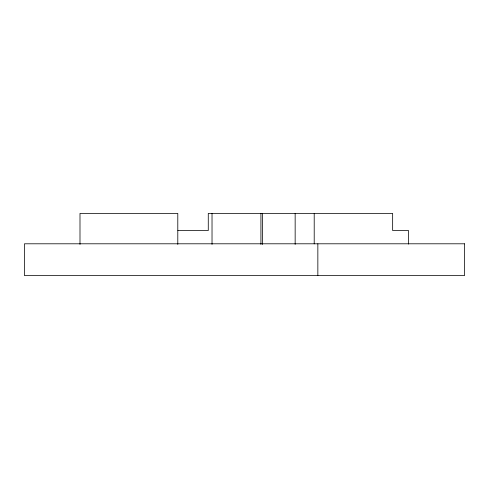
<?xml version="1.0" encoding="UTF-8"?>
<svg xmlns="http://www.w3.org/2000/svg" width="489" height="489" viewBox="0 0 489 489"><rect width="100%" height="100%" fill="white"/><g stroke="black" fill="none" stroke-linecap="round" stroke-linejoin="round"><path stroke-width="0.73" d="M177.898 230.533L208.277 230.533L208.277 213.418L392.649 213.418L392.649 230.533L408.529 230.533L408.529 244.109M317.85 243.797L317.85 275.582M314.207 213.418L314.207 243.877M295.154 213.418L295.154 244.402M262.477 213.418L262.477 244.5M260.924 213.418L260.924 244.402M212.024 213.418L212.024 244.402M177.794 244.402L177.794 213.418L79.994 213.418L79.994 244.402M464.55 243.797L24.45 243.797L24.45 275.582L464.55 275.582L464.55 243.797"/></g></svg>
